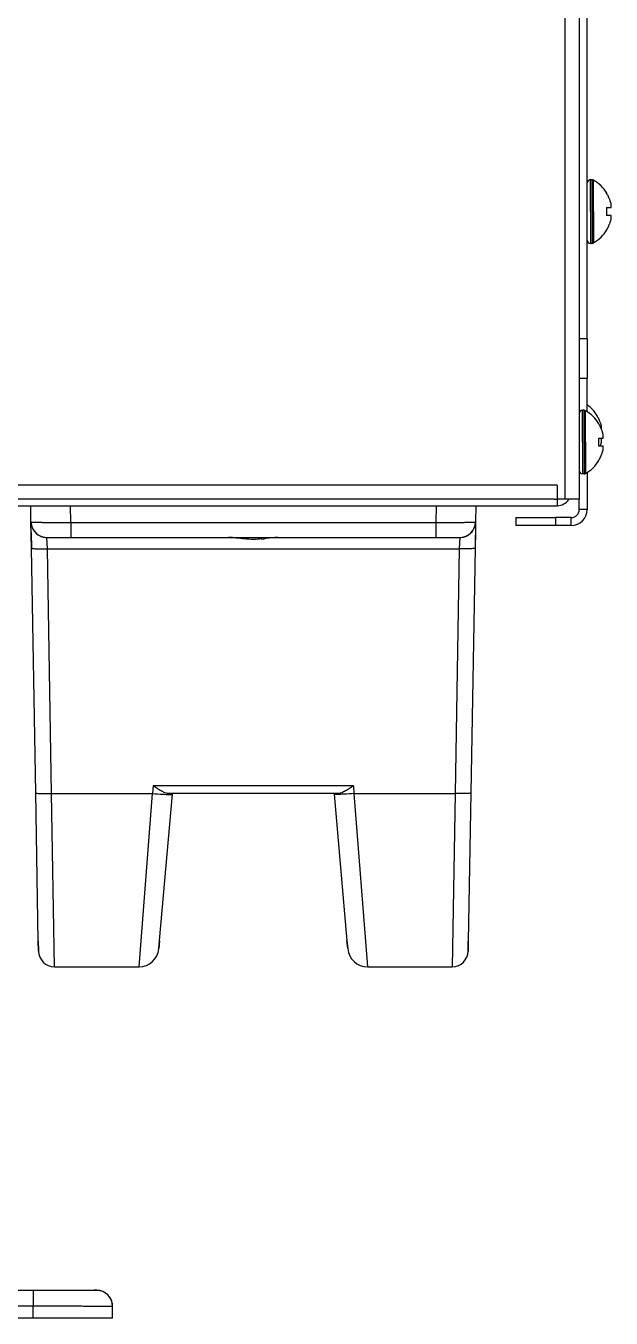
# Model space of a CAD drawing. Header units: millimetres. Extents: x -1584 to 3730, y -1918 to 2655.
# Drawn here: x -763.4 to -689.8, y -240.2 to -77.6 of the extents above; entities that cross this region are included whole.
import ezdxf

# ---------------------------------------------------------------- set-up
doc = ezdxf.new("R2010")
doc.units = ezdxf.units.MM
doc.header["$LTSCALE"] = 65.395
doc.layers.get('0').update_dxf_attribs({"linetype": 'CONTINUOUS'})
doc.layers.add('ASSI', color=7, linetype='CONTINUOUS')
doc.layers.add('GEOM', color=7, linetype='CONTINUOUS')

msp = doc.modelspace()

# ---------------------------------------------------------------- linework, layer by layer
at = {"linetype": 'Continuous'}
for p, q in [((-693.83, 982.35), (-693.83, -137.15)), ((-695.63, 970.4), (-695.63, -137.15)), ((-690.39, -98.65), (-690.35, -98.65)), ((-690.39, -100.45), (-689.84, -100.45)), ((-689.84, -101.45), (-690.39, -101.45)), ((-690.35, -103.25), (-690.39, -103.25)), ((-691.59, -126.65), (-691.55, -126.65)), ((-691.39, -127.65), (-691.35, -127.65)), ((-691.39, -129.45), (-690.84, -129.45)), ((-690.84, -130.45), (-691.39, -130.45)), ((-691.35, -132.25), (-691.39, -132.25)), ((-696.63, -135.35), (-1455.03, -135.35)), ((-696.63, -135.35), (-696.63, -137.13)), ((-696.98, -137.15), (-766.53, -137.15)), ((-696.63, -137.13), (-696.63, -137.15)), ((-695.63, -137.15), (-696.63, -137.15)), ((-694.63, -137.15), (-695.63, -137.15)), ((-693.83, -137.15), (-694.63, -137.15))]:
    msp.add_line(p, q, dxfattribs=at)
for centre, radius, start, end in [((-694.44, -101.14), 4.75, 28.9687, 31.5341), ((-694.44, -101.13), 4.75, 28.0074, 28.9684), ((-694.43, -101.13), 4.75, 26.6813, 28.0074), ((-694.43, -101.13), 4.74, 25.5402, 26.6812), ((-694.43, -101.13), 4.74, 24.5722, 25.5402), ((-694.42, -101.13), 4.73, 23.3175, 24.5722), ((-694.14, -100.95), 3.79, 0.0089, 7.5987), ((-694.42, -101.13), 4.73, 22.5474, 23.3174), ((-694.41, -101.12), 4.72, 21.0025, 22.5476), ((-694.4, -101.12), 4.72, 20.5181, 21.0023), ((-694.39, -101.12), 4.7, 18.4656, 20.5187), ((-694.38, -101.11), 4.68, 17.3773, 18.465), ((-694.36, -101.11), 4.67, 16.3949, 17.3772), ((-694.33, -101.1), 4.64, 14.3176, 16.3964), ((-691.83, -100.2), 2.01, 5.1401, 7.2744), ((-691.83, -100.2), 2.01, 352.7259, 354.7415), ((-691.8, -100.2), 1.98, 4.2856, 5.1372), ((-691.79, -100.2), 1.97, 3.0233, 4.286), ((-691.79, -100.2), 1.97, 355.3984, 356.7833), ((-691.81, -100.2), 1.98, 354.7442, 355.3991), ((-691.78, -100.2), 1.96, 1.9964, 3.0228), ((-691.77, -100.2), 1.95, 0.9261, 1.9964), ((-691.77, -100.2), 1.95, 359.8006, 0.9258), ((-691.77, -100.2), 1.95, 358.8459, 359.8005), ((-691.78, -100.2), 1.96, 357.6234, 358.8455), ((-691.78, -100.2), 1.96, 356.7841, 357.6235), ((-694.14, -100.95), 3.79, 352.4013, 359.9911), ((-694.39, -100.78), 4.7, 339.4813, 341.5344), ((-694.38, -100.79), 4.68, 341.535, 342.6227), ((-694.36, -100.79), 4.67, 342.6228, 343.6051), ((-694.33, -100.8), 4.64, 343.6036, 345.6824), ((-691.83, -101.7), 2.01, 5.2585, 7.2741), ((-691.83, -101.7), 2.01, 352.7256, 354.8598), ((-691.81, -101.7), 1.98, 4.6009, 5.2558), ((-691.79, -101.7), 1.97, 3.2167, 4.6016), ((-691.79, -101.7), 1.97, 355.714, 356.9766), ((-691.8, -101.7), 1.98, 354.8627, 355.7144), ((-691.78, -101.7), 1.96, 2.3765, 3.2159), ((-691.78, -101.7), 1.95, 1.1545, 2.3767), ((-691.77, -101.7), 1.95, 0.1995, 1.1541), ((-691.77, -101.7), 1.95, 359.0741, 0.1995), ((-691.77, -101.7), 1.95, 358.0037, 359.0738), ((-691.78, -101.7), 1.96, 356.9771, 358.0037), ((-694.44, -100.76), 4.75, 328.4659, 331.0313), ((-694.44, -100.77), 4.75, 331.0316, 331.9926), ((-694.43, -100.77), 4.75, 331.9926, 333.3187), ((-694.43, -100.77), 4.74, 333.3188, 334.4598), ((-694.43, -100.77), 4.74, 334.4598, 335.4278), ((-694.42, -100.77), 4.73, 335.4278, 336.6825), ((-694.42, -100.77), 4.73, 336.6826, 337.4526), ((-694.41, -100.78), 4.72, 337.4524, 338.9975), ((-694.4, -100.78), 4.72, 338.9977, 339.4819), ((-695.64, -129.14), 4.75, 28.9687, 31.5341), ((-695.64, -129.13), 4.75, 28.0074, 28.9684), ((-695.63, -129.13), 4.75, 26.6813, 28.0074), ((-695.63, -129.13), 4.74, 25.5402, 26.6812), ((-695.44, -130.14), 4.75, 28.9687, 31.5341), ((-695.63, -129.13), 4.74, 24.5722, 25.5402), ((-695.62, -129.13), 4.73, 23.3175, 24.5722), ((-695.44, -130.13), 4.75, 28.0074, 28.9684), ((-695.62, -129.13), 4.73, 22.5474, 23.3174), ((-695.61, -129.12), 4.72, 21.0025, 22.5476), ((-695.43, -130.13), 4.75, 26.6813, 28.0074), ((-695.6, -129.12), 4.72, 20.5181, 21.0023), ((-695.59, -129.12), 4.7, 18.4656, 20.5187), ((-695.43, -130.13), 4.74, 25.5402, 26.6812), ((-695.43, -130.13), 4.74, 24.5722, 25.5402), ((-695.58, -129.11), 4.68, 17.3773, 18.465), ((-695.42, -130.13), 4.73, 23.3175, 24.5722), ((-695.56, -129.11), 4.67, 16.3949, 17.3772), ((-695.53, -129.1), 4.64, 14.3176, 16.3964), ((-695.42, -130.13), 4.73, 22.5474, 23.3174), ((-695.41, -130.12), 4.72, 21.0025, 22.5476), ((-693.03, -128.2), 2.01, 5.1401, 7.2744), ((-693, -128.2), 1.98, 4.2856, 5.1372), ((-692.99, -128.2), 1.97, 3.0233, 4.286), ((-692.99, -128.2), 1.97, 355.3984, 356.7833), ((-693, -128.2), 1.98, 355.1285, 355.3993), ((-692.98, -128.2), 1.96, 1.9964, 3.0228), ((-692.97, -128.2), 1.95, 0.9261, 1.9964), ((-692.97, -128.2), 1.95, 359.8006, 0.9258), ((-692.97, -128.2), 1.95, 358.8459, 359.8005), ((-692.98, -128.2), 1.96, 357.6234, 358.8455), ((-692.98, -128.2), 1.96, 356.7841, 357.6235), ((-695.14, -129.95), 3.79, 0.0089, 7.5987), ((-695.14, -129.95), 3.79, 352.4013, 359.9911), ((-695.53, -128.8), 4.64, 343.6036, 345.6824), ((-693.03, -129.7), 2.01, 5.2585, 7.2741), ((-693.03, -129.7), 2.01, 352.7256, 354.8598), ((-693.01, -129.7), 1.98, 4.6009, 5.2558), ((-692.99, -129.7), 1.97, 3.2167, 4.6016), ((-692.99, -129.7), 1.97, 355.714, 356.9766), ((-693, -129.7), 1.98, 354.8627, 355.7144), ((-692.98, -129.7), 1.96, 2.3765, 3.2159), ((-692.98, -129.7), 1.95, 1.1545, 2.3767), ((-692.97, -129.7), 1.95, 0.1995, 1.1541), ((-692.97, -129.7), 1.95, 359.0741, 0.1995), ((-692.97, -129.7), 1.95, 358.0037, 359.0738), ((-692.98, -129.7), 1.96, 356.9771, 358.0037), ((-695.4, -130.12), 4.72, 20.5181, 21.0023), ((-695.39, -130.12), 4.7, 18.4656, 20.5187), ((-695.38, -130.11), 4.68, 17.3773, 18.465), ((-695.36, -130.11), 4.67, 16.3949, 17.3772), ((-695.33, -130.1), 4.64, 14.3176, 16.3964), ((-692.83, -129.2), 2.01, 5.1401, 7.2744), ((-692.83, -129.2), 2.01, 352.7259, 354.7415), ((-692.8, -129.2), 1.98, 4.2856, 5.1372), ((-692.79, -129.2), 1.97, 3.0233, 4.286), ((-692.79, -129.2), 1.97, 355.3984, 356.7833), ((-692.81, -129.2), 1.98, 354.7442, 355.3991), ((-692.78, -129.2), 1.96, 1.9964, 3.0228), ((-692.77, -129.2), 1.95, 0.9261, 1.9964), ((-692.77, -129.2), 1.95, 359.8006, 0.9258), ((-692.77, -129.2), 1.95, 358.8459, 359.8005), ((-692.78, -129.2), 1.96, 357.6234, 358.8455), ((-692.78, -129.2), 1.96, 356.7841, 357.6235), ((-695.6, -128.78), 4.71, 339.2509, 339.4819), ((-695.59, -128.78), 4.7, 339.4813, 341.5344), ((-695.58, -128.79), 4.68, 341.535, 342.6227), ((-695.42, -129.77), 4.73, 335.4278, 336.6825), ((-695.56, -128.79), 4.67, 342.6228, 343.6051), ((-695.42, -129.77), 4.73, 336.6826, 337.4526), ((-695.41, -129.78), 4.72, 337.4524, 338.9975), ((-695.4, -129.78), 4.72, 338.9977, 339.4819), ((-695.39, -129.78), 4.7, 339.4813, 341.5344), ((-695.38, -129.79), 4.68, 341.535, 342.6227), ((-695.36, -129.79), 4.67, 342.6228, 343.6051), ((-695.33, -129.8), 4.64, 343.6036, 345.6824), ((-692.83, -130.7), 2.01, 5.2585, 7.2741), ((-692.83, -130.7), 2.01, 352.7256, 354.8598), ((-692.81, -130.7), 1.98, 4.6009, 5.2558), ((-692.79, -130.7), 1.97, 3.2167, 4.6016), ((-692.79, -130.7), 1.97, 355.714, 356.9766), ((-692.8, -130.7), 1.98, 354.8627, 355.7144), ((-692.78, -130.7), 1.96, 2.3765, 3.2159), ((-692.78, -130.7), 1.95, 1.1545, 2.3767), ((-692.77, -130.7), 1.95, 0.1995, 1.1541), ((-692.77, -130.7), 1.95, 359.0741, 0.1995), ((-692.77, -130.7), 1.95, 358.0037, 359.0738), ((-692.78, -130.7), 1.96, 356.9771, 358.0037), ((-695.44, -129.76), 4.75, 328.4659, 331.0313), ((-695.44, -129.77), 4.75, 331.0316, 331.9926), ((-695.43, -129.77), 4.75, 331.9926, 333.3187), ((-695.43, -129.77), 4.74, 333.3188, 334.4598), ((-695.43, -129.77), 4.74, 334.4598, 335.4278), ((-696.98, -134.41), 2.74, 270.0259, 277.2949)]:
    msp.add_arc(centre, radius, start, end, dxfattribs=at)
at = {"layer": 'ASSI', "linetype": 'Continuous'}
for p, q in [((-692.23, -96.95), (-692.43, -96.95)), ((-692.43, -100.95), (-692.43, -96.95)), ((-692.23, -100.95), (-692.23, -96.95)), ((-692.03, -100.95), (-692.03, -97)), ((-692.43, -100.95), (-692.43, -104.95)), ((-692.23, -100.95), (-692.23, -104.95)), ((-692.03, -100.95), (-692.03, -104.9)), ((-692.23, -104.95), (-692.43, -104.95)), ((-693.23, -125.95), (-693.43, -125.95)), ((-693.43, -129.95), (-693.43, -125.95)), ((-693.23, -129.95), (-693.23, -125.95)), ((-693.03, -129.95), (-693.03, -126)), ((-693.43, -129.95), (-693.43, -133.95)), ((-693.23, -129.95), (-693.23, -133.95)), ((-693.03, -129.95), (-693.03, -133.9)), ((-693.23, -133.95), (-693.43, -133.95))]:
    msp.add_line(p, q, dxfattribs=at)
for centre, radius, start, end in [((-692.43, -97.35), 0.4, 90, 180), ((-692.23, -97.35), 0.4, 59.6988, 90), ((-694.45, -101.15), 4.8, 31.5974, 59.6988), ((-694.45, -101.15), 4.8, 31.4579, 31.5974), ((-694.45, -100.75), 4.8, 300.3012, 328.4026), ((-694.45, -100.75), 4.8, 328.4026, 328.5421), ((-692.43, -104.55), 0.4, 180, 270), ((-692.23, -104.55), 0.4, 270, 300.3012), ((-693.43, -126.35), 0.4, 90, 180), ((-693.23, -126.35), 0.4, 59.6988, 90), ((-695.45, -130.15), 4.8, 31.5974, 59.6988), ((-695.65, -129.15), 4.8, 31.5974, 53.8248), ((-695.65, -129.15), 4.8, 31.4579, 31.5974), ((-695.45, -130.15), 4.8, 31.4579, 31.5974), ((-695.45, -129.75), 4.8, 300.3012, 328.4026), ((-695.45, -129.75), 4.8, 328.4026, 328.5421), ((-693.43, -133.55), 0.4, 180, 270), ((-693.23, -133.55), 0.4, 270, 300.3012)]:
    msp.add_arc(centre, radius, start, end, dxfattribs=at)
at = {"layer": 'GEOM', "linetype": 'Continuous'}
for p, q in [((-692.83, -116.95), (-692.83, 61.65)), ((-692.83, -116.95), (-693.83, -116.95)), ((-692.83, -116.95), (-692.83, -121.95)), ((-692.83, -121.95), (-693.83, -121.95)), ((-692.83, -121.95), (-693.83, -121.95)), ((-692.83, -126.15), (-692.83, -121.95)), ((-692.83, -133.75), (-692.83, -138.45)), ((-1455.56, -137.95), (-696.63, -137.95)), ((-762.8, -139.98), (-762.83, -137.95)), ((-762.8, -139.98), (-762.83, -137.95)), ((-757.8, -140.05), (-757.84, -137.95)), ((-711.83, -137.95), (-711.87, -140.05)), ((-706.83, -137.95), (-706.87, -139.98)), ((-696.98, -137.15), (-696.63, -137.15)), ((-696.63, -137.15), (-696.63, -137.95)), ((-693.83, -138.45), (-693.83, -137.15)), ((-701.83, -139.45), (-701.83, -140.45)), ((-701.83, -139.45), (-696.83, -139.45)), ((-696.83, -139.45), (-696.83, -140.45)), ((-694.83, -139.45), (-696.83, -139.45)), ((-694.83, -140.45), (-694.83, -139.45)), ((-692.83, -138.45), (-693.83, -138.45)), ((-762.74, -143.3), (-762.8, -139.98)), ((-762.77, -141.27), (-762.74, -143.3)), ((-757.8, -140.05), (-757.8, -141.95)), ((-757.8, -140.05), (-711.87, -140.05)), ((-711.87, -140.05), (-711.87, -141.95)), ((-706.87, -139.98), (-706.93, -143.3)), ((-706.89, -141.27), (-706.93, -143.3)), ((-696.83, -140.45), (-701.83, -140.45)), ((-694.83, -140.45), (-696.83, -140.45)), ((-760.8, -141.95), (-757.8, -141.95)), ((-760.8, -141.95), (-757.8, -141.95)), ((-760.74, -143.37), (-760.8, -141.95)), ((-757.8, -141.95), (-739.7, -141.95)), ((-739.7, -141.95), (-735.86, -141.95)), ((-733.8, -141.95), (-729.83, -141.95)), ((-729.83, -141.95), (-711.87, -141.95)), ((-711.87, -141.95), (-708.87, -141.95)), ((-711.87, -141.95), (-708.87, -141.95)), ((-708.87, -141.95), (-708.93, -143.37)), ((-762.2, -174.08), (-762.74, -143.3)), ((-760.2, -174.15), (-760.74, -143.37)), ((-760.74, -143.37), (-708.93, -143.37)), ((-708.93, -143.37), (-709.46, -174.15)), ((-706.93, -143.3), (-707.46, -174.08)), ((-747.42, -173.21), (-747.5, -174.15)), ((-722.25, -173.21), (-747.42, -173.21)), ((-722.25, -173.21), (-722.17, -174.15)), ((-761.88, -192.71), (-762.2, -174.08)), ((-760.2, -174.15), (-747.5, -174.15)), ((-759.85, -195.95), (-760.2, -174.15)), ((-749.2, -195.95), (-747.5, -174.15)), ((-746.62, -192.66), (-745.01, -174.24)), ((-745.37, -174.15), (-745.54, -174.15)), ((-745.37, -174.15), (-745.54, -174.15)), ((-745, -174.15), (-745.37, -174.15)), ((-745, -174.15), (-745.37, -174.15)), ((-745.01, -174.24), (-745, -174.15)), ((-745.01, -174.24), (-745, -174.15)), ((-724.67, -174.15), (-745, -174.15)), ((-724.67, -174.15), (-745, -174.15)), ((-724.3, -174.15), (-724.67, -174.15)), ((-724.67, -174.15), (-724.66, -174.24)), ((-724.67, -174.15), (-724.66, -174.24)), ((-724.3, -174.15), (-724.67, -174.15)), ((-724.66, -174.24), (-723.05, -192.67)), ((-724.13, -174.15), (-724.3, -174.15)), ((-724.13, -174.15), (-724.3, -174.15)), ((-722.17, -174.15), (-709.46, -174.15)), ((-722.17, -174.15), (-720.47, -195.95)), ((-709.46, -174.15), (-709.81, -195.95)), ((-707.46, -174.08), (-707.79, -192.71)), ((-761.88, -192.71), (-761.85, -193.98)), ((-761.85, -193.98), (-761.88, -192.71)), ((-746.71, -193.67), (-746.62, -192.66)), ((-746.62, -192.67), (-746.71, -193.67)), ((-722.96, -193.67), (-723.05, -192.66)), ((-723.05, -192.67), (-722.96, -193.67)), ((-707.79, -192.71), (-707.81, -193.98)), ((-707.81, -193.98), (-707.79, -192.71)), ((-759.85, -195.95), (-749.19, -195.95)), ((-720.47, -195.95), (-709.81, -195.95)), ((-827.53, -236.65), (-762.53, -236.65)), ((-786.5, -236.65), (-762.53, -236.65)), ((-762.53, -236.65), (-754.53, -236.65)), ((-762.53, -236.65), (-762.53, -238.62)), ((-755.48, -236.65), (-754.86, -236.65)), ((-754.53, -236.65), (-754.86, -236.65)), ((-827.53, -238.62), (-762.53, -238.62)), ((-762.53, -240.15), (-762.53, -238.62)), ((-752.53, -240.15), (-752.53, -238.65)), ((-762.53, -240.15), (-827.53, -240.15)), ((-752.53, -240.15), (-762.53, -240.15))]:
    msp.add_line(p, q, dxfattribs=at)
for points in [[(-735.86, -141.95), (-735.62, -141.95), (-735.08, -141.95), (-734.83, -141.95)], [(-734.83, -141.95), (-734.61, -141.95), (-734.07, -141.95), (-733.8, -141.95)]]:
    msp.add_lwpolyline(points, dxfattribs=at)
for centre, radius, start, end in [((-696.63, -136.15), 1.8, 270, 326.2028), ((-694.83, -138.45), 2, 270, 360), ((-694.83, -138.45), 1, 270, 360), ((-760.8, -139.95), 2, 181, 198.8), ((-760.8, -139.95), 2, 181, 269.9997), ((-760.8, -139.95), 2, 198.8, 205.4982), ((-760.8, -139.95), 2, 205.4982, 216.6), ((-760.8, -139.95), 2, 216.6, 225.1621), ((-760.8, -139.95), 2, 225.1621, 234.4), ((-708.87, -139.95), 2, 270, 359), ((-708.87, -139.95), 2, 305.6005, 314.178), ((-708.87, -139.95), 2, 314.178, 323.4007), ((-708.87, -139.95), 2, 323.4007, 333.8587), ((-708.87, -139.95), 2, 333.8587, 341.2009), ((-708.87, -139.95), 2, 341.2009, 359.0011), ((-760.8, -139.95), 2, 234.4, 244.8452), ((-760.8, -139.95), 2, 244.8452, 252.2), ((-760.8, -139.95), 2, 252.2, 270), ((-735.54, -122.58), 19.64, 275.1315, 276.1333), ((-708.87, -139.95), 2, 270, 287.8003), ((-708.87, -139.95), 2, 287.8003, 294.516), ((-708.87, -139.95), 2, 294.516, 305.6005), ((-759.85, -193.95), 2, 181, 270), ((-749.2, -193.45), 2.5, 270, 355), ((-720.47, -193.45), 2.5, 185, 270), ((-709.81, -193.95), 2, 270, 359), ((-754.53, -238.65), 2, 0, 90), ((-754.53, -238.65), 2, 73.318, 90), ((-754.53, -238.65), 2, 68.0128, 73.318), ((-754.53, -238.65), 2, 56.5502, 68.0128), ((-754.53, -238.65), 2, 50.4198, 56.5502), ((-754.53, -238.65), 2, 39.5802, 50.4198), ((-754.53, -238.65), 2, 33.4498, 39.5802), ((-754.53, -238.65), 2, 21.9872, 33.4498), ((-754.53, -238.65), 2, 16.682, 21.9872), ((-754.53, -238.65), 2, 0, 16.682)]:
    msp.add_arc(centre, radius, start, end, dxfattribs=at)
for points, knots in [([(-762.8, -139.98), (-762.8, -139.99), (-762.75, -140), (-762.69, -140.01), (-762.56, -140.01), (-762.4, -140.02), (-762.19, -140.03), (-761.94, -140.04), (-761.65, -140.04), (-761.19, -140.05), (-760.54, -140.06), (-759.69, -140.06), (-758.76, -140.06), (-758.12, -140.06), (-757.8, -140.05)], [0, 0, 0, 0, 0.00525, 0.01978, 0.043689, 0.076767, 0.118722, 0.169143, 0.227565, 0.293413, 0.444827, 0.617579, 0.805037, 1, 1, 1, 1]), ([(-711.87, -140.05), (-711.54, -140.06), (-710.9, -140.06), (-709.98, -140.06), (-709.12, -140.06), (-708.47, -140.05), (-708.02, -140.04), (-707.72, -140.04), (-707.47, -140.03), (-707.26, -140.02), (-707.1, -140.01), (-706.97, -140.01), (-706.92, -140), (-706.87, -139.99), (-706.87, -139.98)], [0, 0, 0, 0, 0.194963, 0.382421, 0.555173, 0.706587, 0.772435, 0.830857, 0.881278, 0.923233, 0.956311, 0.98022, 0.99475, 1, 1, 1, 1]), ([(-735.95, -142.13), (-736.29, -142.1), (-736.95, -142.02), (-737.61, -141.95), (-737.94, -141.95)], [0, 0, 0, 0, 0.516576, 1, 1, 1, 1]), ([(-735.86, -141.95), (-735.78, -141.95), (-735.44, -141.95), (-735.09, -141.94), (-734.83, -141.94)], [0, 0, 0, 0, 0.245786, 1, 1, 1, 1]), ([(-734.83, -141.94), (-734.75, -141.94), (-734.4, -141.95), (-734.06, -141.95), (-733.8, -141.95)], [0, 0, 0, 0, 0.252922, 1, 1, 1, 1]), ([(-731.73, -141.95), (-732.01, -141.95), (-732.58, -142), (-733.15, -142.07), (-733.44, -142.1)], [0, 0, 0, 0, 0.484309, 1, 1, 1, 1]), ([(-762.74, -143.3), (-762.74, -143.31), (-762.72, -143.32), (-762.68, -143.33), (-762.56, -143.34), (-762.38, -143.36), (-762.13, -143.37), (-761.84, -143.37), (-761.36, -143.38), (-760.99, -143.38), (-760.74, -143.37)], [0, 0, 0, 0, 0.007007, 0.022204, 0.079649, 0.172027, 0.296053, 0.44694, 0.619028, 1, 1, 1, 1]), ([(-706.93, -143.3), (-706.93, -143.31), (-706.94, -143.32), (-706.99, -143.33), (-707.1, -143.34), (-707.28, -143.36), (-707.53, -143.37), (-707.83, -143.37), (-708.3, -143.38), (-708.67, -143.38), (-708.93, -143.37)], [0, 0, 0, 0, 0.007007, 0.022204, 0.079649, 0.172027, 0.296053, 0.44694, 0.619028, 1, 1, 1, 1]), ([(-745.54, -174.15), (-745.68, -174.15), (-745.99, -174.06), (-746.44, -173.83), (-746.92, -173.53), (-747.25, -173.32), (-747.42, -173.21)], [0, 0, 0, 0, 0.201194, 0.446141, 0.71698, 1, 1, 1, 1]), ([(-722.25, -173.21), (-722.42, -173.32), (-722.74, -173.53), (-723.23, -173.83), (-723.68, -174.06), (-723.99, -174.15), (-724.13, -174.15)], [0, 0, 0, 0, 0.28302, 0.553859, 0.798807, 1, 1, 1, 1]), ([(-762.2, -174.08), (-762.2, -174.09), (-762.19, -174.1), (-762.14, -174.11), (-762.02, -174.13), (-761.84, -174.14), (-761.6, -174.15), (-761.3, -174.16), (-760.83, -174.16), (-760.46, -174.16), (-760.2, -174.15)], [0, 0, 0, 0, 0.007007, 0.022204, 0.079649, 0.172027, 0.296053, 0.44694, 0.619028, 1, 1, 1, 1]), ([(-747.5, -174.15), (-747.08, -174.19), (-746.37, -174.24), (-745.65, -174.28), (-745.35, -174.28)], [0, 0, 0, 0, 0.577348, 1, 1, 1, 1]), ([(-745.35, -174.28), (-745.32, -174.28), (-745.24, -174.28), (-745.15, -174.27), (-745.1, -174.27)], [0, 0, 0, 0, 0.307707, 1, 1, 1, 1]), ([(-745.1, -174.27), (-745.07, -174.26), (-745.05, -174.26), (-745.01, -174.25), (-745.01, -174.24)], [0, 0, 0, 0, 0.70665, 1, 1, 1, 1]), ([(-724.57, -174.27), (-724.59, -174.26), (-724.62, -174.26), (-724.66, -174.25), (-724.66, -174.24)], [0, 0, 0, 0, 0.70665, 1, 1, 1, 1]), ([(-724.32, -174.28), (-724.35, -174.28), (-724.43, -174.28), (-724.51, -174.27), (-724.57, -174.27)], [0, 0, 0, 0, 0.307707, 1, 1, 1, 1]), ([(-722.17, -174.15), (-722.58, -174.19), (-723.3, -174.24), (-724.02, -174.28), (-724.32, -174.28)], [0, 0, 0, 0, 0.577348, 1, 1, 1, 1]), ([(-707.46, -174.08), (-707.46, -174.09), (-707.48, -174.1), (-707.53, -174.11), (-707.64, -174.13), (-707.82, -174.14), (-708.07, -174.15), (-708.37, -174.16), (-708.84, -174.16), (-709.21, -174.16), (-709.46, -174.15)], [0, 0, 0, 0, 0.007007, 0.022204, 0.079649, 0.172027, 0.296053, 0.44694, 0.619028, 1, 1, 1, 1]), ([(-762.53, -238.62), (-761.88, -238.62), (-760.61, -238.62), (-758.75, -238.62), (-757.29, -238.62), (-756.21, -238.62), (-755.48, -238.63), (-754.83, -238.63), (-754.24, -238.63), (-753.74, -238.63), (-753.37, -238.64), (-753.12, -238.64), (-752.97, -238.64), (-752.84, -238.64), (-752.73, -238.64), (-752.65, -238.64), (-752.59, -238.65), (-752.56, -238.65), (-752.55, -238.65), (-752.54, -238.65), (-752.53, -238.65), (-752.53, -238.65)], [0, 0, 0, 0, 0.195099, 0.382684, 0.555571, 0.634392, 0.7071, 0.773002, 0.831456, 0.881905, 0.923859, 0.941524, 0.956918, 0.970008, 0.980763, 0.989154, 0.995162, 0.997269, 0.998777, 0.999686, 1, 1, 1, 1])]:
    msp.add_open_spline(points, degree=3, knots=knots, dxfattribs=at)
for points in [[(-734.83, -142.19), (-735.2, -142.19), (-735.58, -142.17), (-735.95, -142.13)], [(-733.78, -142.14), (-734.13, -142.17), (-734.48, -142.19), (-734.83, -142.19)]]:
    msp.add_open_spline(points, degree=3, dxfattribs=at)

doc.saveas('drawing.dxf')
